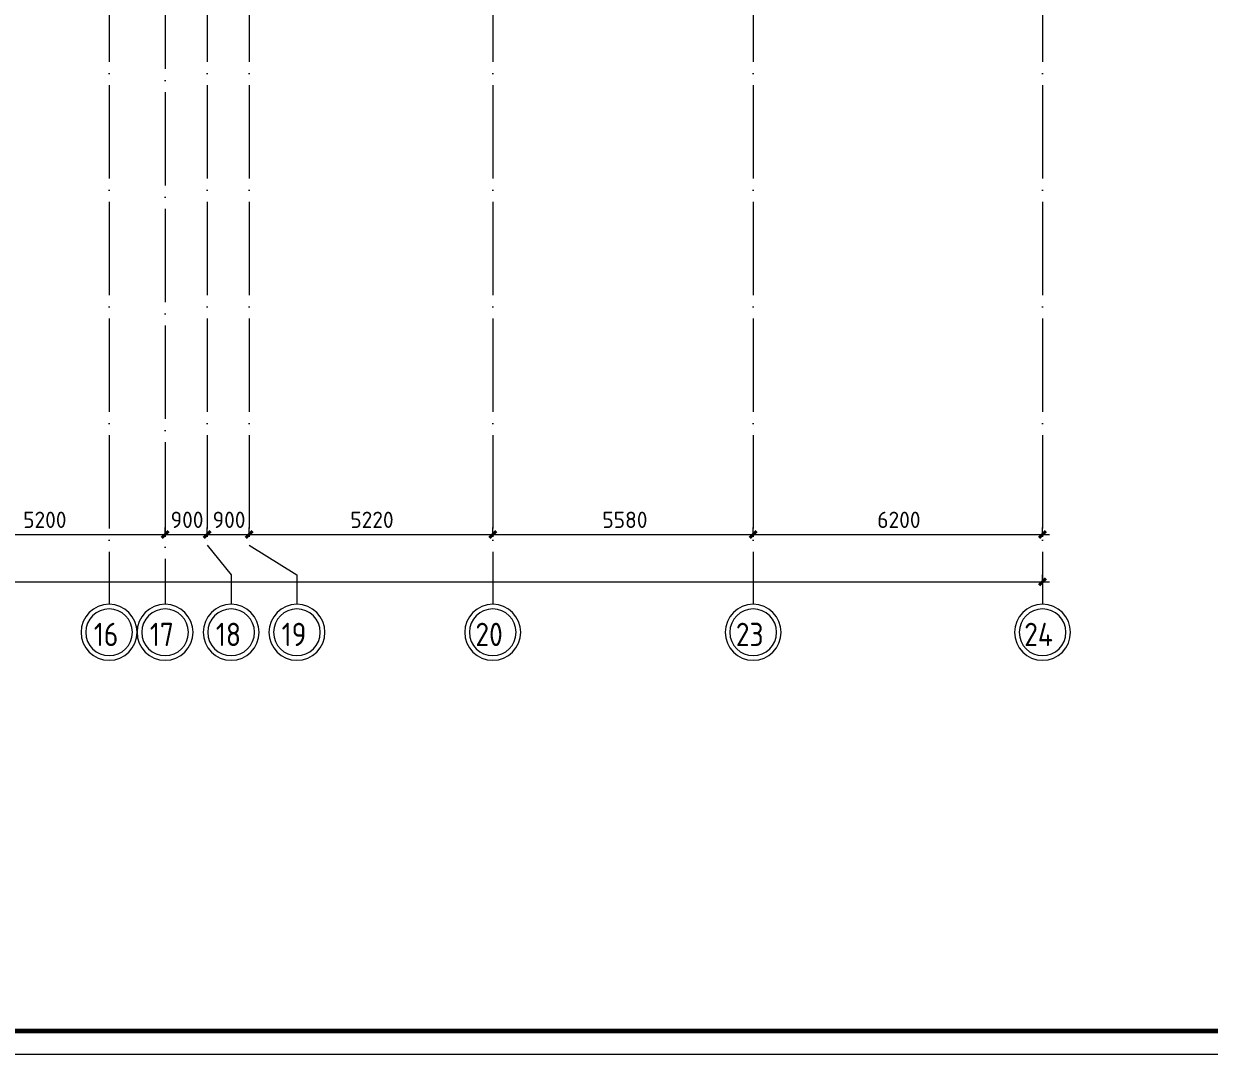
# Model space of a CAD drawing. Header units: millimetres. Extents: x -695119 to 412940, y -249585 to 622758.
# Drawn here: x 25263 to 50665, y 37769 to 59848 of the extents above; entities that cross this region are included whole.
import ezdxf

# ---------------------------------------------------------------- set-up
doc = ezdxf.new("R2010")
doc.units = ezdxf.units.MM
doc.linetypes.add('ADSK_Линия сетки', pattern=[25, 20, -2.5, 0, -2.5])
for name, color, linetype, lineweight in [('Оси', 252, 'Continuous', 9), ('ОФ_рамка', 8, 'Continuous', 60), ('Размеры', 7, 'Continuous', 9)]:
    doc.layers.add(name, color=color, linetype=linetype, lineweight=lineweight)
doc.styles.add('GOST Common_2', font='', dxfattribs={"width": 0.9, "height": 250})
doc.styles.add('GOST Common_4', font='', dxfattribs={"height": 7})
doc.styles.get('GOST Common_2').set_extended_font_data('GOST type B')
doc.styles.get('GOST Common_4').set_extended_font_data('GOST type B')

# ---------------------------------------------------------------- blocks, each defined once
blk = doc.blocks.new('1 этаж')
at = {"layer": 'Оси', "color": 251, "linetype": 'ADSK_Линия сетки', "ltscale": 100, "true_color": 0x636466}
for p, q in [((-16658, 32209), (-16658, -33768)), ((-17858, -2642), (-17858, -33768)), ((-15758, -2642), (-15758, -32498)), ((-14858, -2642), (-14858, -32498)), ((-9638, -2642), (-9638, -33768)), ((-4058, -2642), (-4058, -33768)), ((2142, -2642), (2142, -33768))]:
    blk.add_line(p, q, dxfattribs=at)
at = {"layer": 'Оси', "color": 251, "ltscale": 100, "true_color": 0x636466}
for p, q in [((-15758, -32498), (-15243, -33133)), ((-14858, -32498), (-13834, -33133)), ((-15243, -33133), (-15243, -33768)), ((-13834, -33133), (-13834, -33768))]:
    blk.add_line(p, q, dxfattribs=at)
at = {"layer": 'Оси', "color": 251, "lineweight": 20, "true_color": 0x636466}
for centre, radius, start, end in [((-17858, -34368), 600, 0, 180), ((-16658, -34368), 600, 0, 180), ((-15243, -34368), 600, 0, 180), ((-13834, -34368), 600, 0, 180), ((-9638, -34368), 600, 0, 180), ((-4058, -34368), 600, 0, 180), ((2142, -34368), 600, 0, 180), ((-17858, -34368), 500, 0, 180), ((-16658, -34368), 500, 0, 180), ((-15243, -34368), 500, 0, 180), ((-13834, -34368), 500, 0, 180), ((-9638, -34368), 500, 0, 180), ((-4058, -34368), 500, 0, 180), ((2142, -34368), 500, 0, 180), ((-17858, -34368), 600, 180, 0), ((-17858, -34368), 500, 180, 0), ((-16658, -34368), 600, 180, 0), ((-16658, -34368), 500, 180, 0), ((-15243, -34368), 600, 180, 0), ((-15243, -34368), 500, 180, 0), ((-13834, -34368), 600, 180, 0), ((-13834, -34368), 500, 180, 0), ((-9638, -34368), 600, 180, 0), ((-9638, -34368), 500, 180, 0), ((-4058, -34368), 600, 180, 0), ((-4058, -34368), 500, 180, 0), ((2142, -34368), 600, 180, 0), ((2142, -34368), 500, 180, 0)]:
    blk.add_arc(centre, radius, start, end, dxfattribs=at)
at = {"layer": 'Размеры', "color": 251, "lineweight": 20, "true_color": 0x636466}
for p, q in [((-16658, -32271), (-16658, -32121)), ((-16658, -32271), (-16658, -32121)), ((-15758, -32271), (-15758, -32121)), ((-15758, -32271), (-15758, -32121)), ((-14858, -32271), (-14858, -32121)), ((-14858, -32271), (-14858, -32121)), ((-9638, -32271), (-9638, -32121)), ((-9638, -32271), (-9638, -32121)), ((-4058, -32271), (-4058, -32121)), ((-4058, -32271), (-4058, -32121)), ((2142, -32271), (2142, -32121)), ((-21858, -32271), (-16658, -32271)), ((-16658, -32271), (-16658, -32321)), ((-16658, -32271), (-15758, -32271)), ((-16658, -32271), (-16658, -32321)), ((-15758, -32271), (-15758, -32321)), ((-15758, -32271), (-14858, -32271)), ((-15758, -32271), (-15758, -32321)), ((-14858, -32271), (-14858, -32321)), ((-14858, -32271), (-9638, -32271)), ((-14858, -32271), (-14858, -32321)), ((-9638, -32271), (-9638, -32321)), ((-9638, -32271), (-4058, -32271)), ((-9638, -32271), (-9638, -32321)), ((-4058, -32271), (-4058, -32321)), ((-4058, -32271), (2292, -32271)), ((-4058, -32271), (-4058, -32321)), ((2142, -32271), (2142, -32321)), ((2142, -33289), (2142, -33139)), ((-65608, -33289), (2292, -33289)), ((2142, -33289), (2142, -33339))]:
    blk.add_line(p, q, dxfattribs=at)
at = {"layer": 'Размеры', "color": 251, "lineweight": 40, "true_color": 0x636466}
for p, q in [((-16658, -32271), (-16587, -32200)), ((-16658, -32271), (-16587, -32200)), ((-15758, -32271), (-15687, -32200)), ((-15758, -32271), (-15687, -32200)), ((-14858, -32271), (-14787, -32200)), ((-14858, -32271), (-14787, -32200)), ((-9638, -32271), (-9567, -32200)), ((-9638, -32271), (-9567, -32200)), ((-4058, -32271), (-3987, -32200)), ((-4058, -32271), (-3987, -32200)), ((2142, -32271), (2213, -32200)), ((-16658, -32271), (-16729, -32341)), ((-16658, -32271), (-16729, -32341)), ((-15758, -32271), (-15829, -32341)), ((-15758, -32271), (-15829, -32341)), ((-14858, -32271), (-14929, -32341)), ((-14858, -32271), (-14929, -32341)), ((-9638, -32271), (-9709, -32341)), ((-9638, -32271), (-9709, -32341)), ((-4058, -32271), (-4129, -32341)), ((-4058, -32271), (-4129, -32341)), ((2142, -32271), (2071, -32341)), ((2142, -33289), (2213, -33218)), ((2142, -33289), (2071, -33359))]:
    blk.add_line(p, q, dxfattribs=at)
at = {"layer": 'Оси', "color": 251, "true_color": 0x636466, "style": 'GOST Common_2', "width": 0.9}
for s, p in [('16', (-18185, -34663)), ('17', (-16985, -34663)), ('18', (-15570, -34663)), ('19', (-14161, -34663)), ('20', (-10010, -34663)), ('23', (-4430, -34663)), ('24', (1749, -34663))]:
    blk.add_text(s, height=500, dxfattribs=at).set_placement(p)
at = {"layer": 'Размеры', "color": 251, "lineweight": 20, "true_color": 0x636466, "char_height": 350, "attachment_point": 1, "line_spacing_factor": 1.022761, "style": 'GOST Common_4'}
for s, insert, width in [('5200', (-19699, -31783), 1059.58), ('900', (-16539, -31783), 794.69), ('900', (-15639, -31783), 794.69), ('5220', (-12689, -31783), 1059.58), ('5580', (-7289, -31783), 1059.58), ('6200', (-1399, -31783), 1059.58)]:
    blk.add_mtext(s, dxfattribs=dict(at, insert=insert, width=width))
blk = doc.blocks.new('А0')
at = {"layer": 'ОФ_рамка', "color": 0, "linetype": 'Continuous', "ltscale": 100}
blk.add_lwpolyline([(224168, -393217), (340568, -393217)], dxfattribs=at)
at = {"layer": 'ОФ_рамка', "color": 0, "linetype": 'Continuous', "lineweight": 5, "ltscale": 100}
blk.add_lwpolyline([(222168, -393717), (341068, -393717)], dxfattribs=at)

msp = doc.modelspace()

# ---------------------------------------------------------------- block references
msp.add_blockref('1 этаж', (44950.089, 81176.937))
at = {"layer": 'ОФ_рамка', "color": 0, "lineweight": -2}
msp.add_blockref('А0', (-264651.492, 431485.555), dxfattribs=at)

doc.saveas('drawing.dxf')
